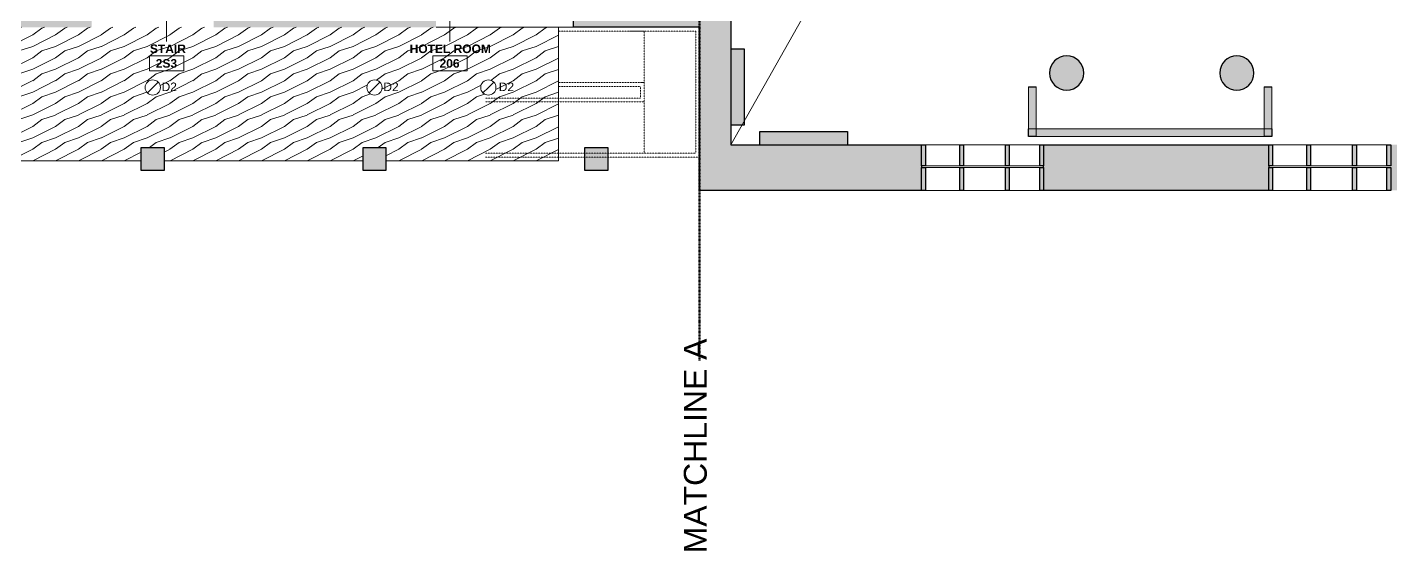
# Model space of a CAD drawing. Header units: inches. Extents: x -1176 to 1507, y -2527 to 978.
# Drawn here: x -351 to 364, y -190 to 84 of the extents above; entities that cross this region are included whole.
import ezdxf

# ---------------------------------------------------------------- set-up
doc = ezdxf.new("R2010")
doc.units = ezdxf.units.IN
doc.header["$MEASUREMENT"] = 0
doc.linetypes.add('Dash', pattern=[0.25, 0.125, -0.125])
doc.linetypes.add('Overhead 1_16_', pattern=[0.101562, 0.0625, -0.039062])
for name, color, linetype, lineweight in [('A-ANNO-MATC', 214, 'Dash', 140), ('A-AREA-IDEN', 2, 'Continuous', 9), ('A-CLNG', 13, 'Continuous', 18), ('A-CLNG-PATT', 13, 'Continuous', 18), ('A-COLS', 52, 'Continuous', 18), ('A-DETL', 90, 'Continuous', 9), ('A-GLAZ', 151, 'Continuous', 18), ('A-WALL', 113, 'Continuous', 18), ('A-WALL-PATT', 111, 'Continuous', 18), ('E-LITE-EQPM', 33, 'Continuous', 9), ('E-LITE-EQPM-IDEN', 33, 'Continuous', 9), ('G-ANNO-TEXT', 231, 'Continuous', 9), ('S-COLS', 52, 'Continuous', 18), ('S-STRS-MBND', 31, 'Continuous', 18)]:
    doc.layers.add(name, color=color, linetype=linetype, lineweight=lineweight)
doc.styles.add('Arial', font='arial.ttf', dxfattribs={"height": 4.5})
doc.styles.add('Swis721 Lt BT_1', font='swissl.ttf', dxfattribs={"height": 12})
doc.styles.add('Swis721 Lt BT_B', font='', dxfattribs={"height": 4.5})
doc.styles.get('Swis721 Lt BT_B').set_extended_font_data('Swis721 Lt BT', bold=True)

# ---------------------------------------------------------------- blocks, each defined once
blk = doc.blocks.new('Concrete-Round-Column - 18_-5510990-2nd Floor RCP')
at = {"layer": 'S-COLS', "lineweight": 9}
blk.add_hatch(color=7, dxfattribs=at).paths.add_polyline_path([(0, -9), (2, -8.77), (3.9, -8.11), (5.61, -7.04), (7.04, -5.61), (8.11, -3.9), (8.77, -2), (9, 0), (8.77, 2), (8.11, 3.9), (7.04, 5.61), (5.61, 7.04), (3.9, 8.11), (2, 8.77), (0, 9), (-2, 8.77), (-3.9, 8.11), (-5.61, 7.04), (-7.04, 5.61), (-8.11, 3.9), (-8.77, 2), (-9, 0), (-8.77, -2), (-8.11, -3.9), (-7.04, -5.61), (-5.61, -7.04), (-3.9, -8.11), (-2, -8.77)], flags=0)
at = {"layer": 'S-COLS', "color": 8, "lineweight": 30}
for start, end in [(0, 180), (180, 0)]:
    blk.add_arc((0, 0), 9, start, end, dxfattribs=at)
blk = doc.blocks.new('Chapel Windows - Chapel Windows-5456359-2nd Floor RCP')
at = {"layer": 'A-GLAZ'}
h = blk.add_hatch(color=250, dxfattribs=at)
h.paths.add_polyline_path([(30, -12), (32, -12), (32, -1), (30, -1)], flags=0)
h.paths.add_polyline_path([(10, -12), (12, -12), (12, -1), (10, -1), (10, -6.52)], flags=0)
h.paths.add_polyline_path([(-14, -12), (-12, -12), (-12, -1), (-14, -1), (-14, -6.52)], flags=0)
h.paths.add_polyline_path([(-32, -12), (-30, -12), (-30, -1), (-32, -1)], flags=0)
h.paths.add_polyline_path([(32, 0), (32, 12), (30, 12), (30, 0)], flags=0)
h.paths.add_polyline_path([(10.8, 0), (12, 0), (12, 12), (10, 12), (10, 0)], flags=0)
h.paths.add_polyline_path([(-12.52, 0), (-12, 0), (-12, 12), (-14, 12), (-14, 0)], flags=0)
h.paths.add_polyline_path([(-30, 0), (-30, 12), (-32, 12), (-32, 0)], flags=0)
at = {"layer": 'A-GLAZ', "color": 8, "lineweight": 30}
for p, q in [((-32, 12), (-30, 12)), ((-32, 0), (-32, 12)), ((-30, 12), (-30, 0)), ((-14, 12), (-12, 12)), ((-14, 0), (-14, 12)), ((-12, 12), (-12, 0)), ((10, 12), (12, 12)), ((10, 0), (10, 12)), ((12, 12), (12, 0)), ((30, 12), (32, 12)), ((30, 0), (30, 12)), ((32, 12), (32, 0)), ((-30, 0), (-32, 0)), ((-12, 0), (-14, 0)), ((12, 0), (10, 0)), ((32, 0), (30, 0)), ((-32, -12), (-32, -1)), ((-32, -1), (-30, -1)), ((-30, -1), (-30, -12)), ((-14, -12), (-14, -1)), ((-14, -1), (-12, -1)), ((-12, -1), (-12, -12)), ((10, -12), (10, -1)), ((10, -1), (12, -1)), ((12, -1), (12, -12)), ((30, -12), (30, -1)), ((30, -1), (32, -1)), ((32, -1), (32, -12)), ((-30, -12), (-32, -12)), ((-12, -12), (-14, -12)), ((12, -12), (10, -12)), ((32, -12), (30, -12))]:
    blk.add_line(p, q, dxfattribs=at)
at = {"layer": 'A-GLAZ'}
for p, q in [((-14, 12), (-30, 12)), ((30, 12), (12, 12)), ((-14, 0), (-30, 0)), ((30, 0), (12, 0)), ((-30, -1), (-14, -1)), ((12, -1), (30, -1)), ((-30, -12), (-14, -12)), ((12, -12), (30, -12))]:
    blk.add_line(p, q, dxfattribs=at)
at = {"layer": 'A-GLAZ', "flags": 128}
for points in [[(10, 12), (9.76, 12), (9.05, 12), (7.9, 12), (6.36, 12), (4.5, 12), (2.4, 12), (0.15, 12), (-2.15, 12), (-4.4, 12), (-6.5, 12), (-8.36, 12), (-9.9, 12), (-11.05, 12), (-11.76, 12), (-12, 12)], [(10, 0), (9.76, 0), (9.05, 0), (7.9, 0), (6.36, 0), (4.5, 0), (2.4, 0), (0.15, 0), (-2.15, 0), (-4.4, 0), (-6.5, 0), (-8.36, 0), (-9.9, 0), (-11.05, 0), (-11.76, 0), (-12, 0)], [(-12, -1), (-11.76, -1), (-11.05, -1), (-9.9, -1), (-8.36, -1), (-6.5, -1), (-4.4, -1), (-2.15, -1), (0.15, -1), (2.4, -1), (4.5, -1), (6.36, -1), (7.9, -1), (9.05, -1), (9.76, -1), (10, -1)], [(-12, -12), (-11.76, -12), (-11.05, -12), (-9.9, -12), (-8.36, -12), (-6.5, -12), (-4.4, -12), (-2.15, -12), (0.15, -12), (2.4, -12), (4.5, -12), (6.36, -12), (7.9, -12), (9.05, -12), (9.76, -12), (10, -12)]]:
    blk.add_lwpolyline(points, dxfattribs=at)
blk = doc.blocks.new('L-Recessed Circular - Downlight - 8_ - OUTDOOR-8523709-2nd Floor RCP')
at = {"layer": 'E-LITE-EQPM'}
for q in [(-2.83, -2.83), (2.83, 2.83)]:
    blk.add_line((0, 0), q, dxfattribs=at)
for start, end in [(360, 180), (180, 360)]:
    blk.add_arc((0, 0), 4, start, end, dxfattribs=at)
blk = doc.blocks.new('Room Tag - Room Name and Number-3379422-2nd Floor RCP')
at = {"layer": 'A-AREA-IDEN'}
for p, q in [((-0.188, -0.164), (-0.188, -0.002)), ((-0.188, -0.002), (0.187, -0.002)), ((0.187, -0.002), (-0.188, -0.002)), ((-0.188, -0.002), (-0.188, -0.164)), ((0.187, -0.002), (0.187, -0.164)), ((0.187, -0.164), (0.187, -0.002)), ((0.187, -0.164), (-0.188, -0.164)), ((-0.188, -0.164), (0.187, -0.164))]:
    blk.add_line(p, q, dxfattribs=at)

msp = doc.modelspace()

# ---------------------------------------------------------------- hatches: boundary and pattern name
at = {"layer": 'A-CLNG-PATT'}
h = msp.add_hatch(dxfattribs=at)
h.set_pattern_fill('FP_3', color=256, style=0, pattern_type=2)
h.set_pattern_definition([(216.87, (4.8, 12), (35.999957, 24.000064), [6, -54]), (206.565, (12, 8.4), (-12.000093, -12.00052), [13.416, -13.416]), (198.435, (12, 2.4), (-23.99978, -12.000233), [7.589, -30.358])])
h.paths.add_polyline_path([(-72.22, 14.32), (-72.22, 84.47), (-570.07, 84.47), (-570.07, 44.47), (-563.07, 44.47), (-563.07, 14.32), (-523.65, 14.32), (-523.65, 21.25), (-511.65, 21.25), (-511.65, 14.32), (-407.34, 14.32), (-407.34, 21.32), (-395.34, 21.32), (-395.34, 14.32), (-291.02, 14.32), (-291.02, 21.32), (-279.02, 21.32), (-279.02, 14.32), (-174.7, 14.32), (-174.7, 21.32), (-162.7, 21.32), (-162.7, 14.32), (-107.14, 14.32)], flags=0)
h.paths.add_polyline_path([(-109, 48.86), (-110.04, 49), (-111, 49.4), (-111.83, 50.03), (-112.47, 50.86), (-112.87, 51.83), (-113, 52.86), (-112.87, 53.9), (-112.47, 54.86), (-111.83, 55.69), (-111, 56.33), (-110.04, 56.72), (-109, 56.86), (-107.97, 56.72), (-107, 56.33), (-106.18, 55.69), (-105.54, 54.86), (-105.14, 53.9), (-105, 52.86), (-105.14, 51.83), (-105.54, 50.86), (-106.18, 50.03), (-107, 49.4), (-107.97, 49)], flags=0)
h.paths.add_polyline_path([(-517.57, 48.86), (-518.61, 49), (-519.57, 49.4), (-520.4, 50.03), (-521.03, 50.86), (-521.43, 51.83), (-521.57, 52.86), (-521.43, 53.9), (-521.03, 54.86), (-520.4, 55.69), (-519.57, 56.33), (-518.61, 56.72), (-517.57, 56.86), (-516.53, 56.72), (-515.57, 56.33), (-514.74, 55.69), (-514.11, 54.86), (-513.71, 53.9), (-513.57, 52.86), (-513.71, 51.83), (-514.11, 50.86), (-514.74, 50.03), (-515.57, 49.4), (-516.53, 49)], flags=0)
h.paths.add_polyline_path([(-401.32, 48.86), (-402.36, 49), (-403.32, 49.4), (-404.15, 50.03), (-404.78, 50.86), (-405.18, 51.83), (-405.32, 52.86), (-405.18, 53.9), (-404.78, 54.86), (-404.15, 55.69), (-403.32, 56.33), (-402.36, 56.72), (-401.32, 56.86), (-400.28, 56.72), (-399.32, 56.33), (-398.49, 55.69), (-397.86, 54.86), (-397.46, 53.9), (-397.32, 52.86), (-397.46, 51.83), (-397.86, 50.86), (-398.49, 50.03), (-399.32, 49.4), (-400.28, 49)], flags=0)
h.paths.add_polyline_path([(-285, 48.86), (-286.04, 49), (-287, 49.4), (-287.83, 50.03), (-288.47, 50.86), (-288.87, 51.83), (-289, 52.86), (-288.87, 53.9), (-288.47, 54.86), (-287.83, 55.69), (-287, 56.33), (-286.04, 56.72), (-285, 56.86), (-283.97, 56.72), (-283, 56.33), (-282.17, 55.69), (-281.54, 54.86), (-281.14, 53.9), (-281, 52.86), (-281.14, 51.83), (-281.54, 50.86), (-282.17, 50.03), (-283, 49.4), (-283.97, 49)], flags=0)
h.paths.add_polyline_path([(-168.7, 48.86), (-169.74, 49), (-170.7, 49.4), (-171.53, 50.03), (-172.17, 50.86), (-172.57, 51.83), (-172.7, 52.86), (-172.57, 53.9), (-172.17, 54.86), (-171.53, 55.69), (-170.7, 56.33), (-169.74, 56.72), (-168.7, 56.86), (-167.67, 56.72), (-166.7, 56.33), (-165.87, 55.69), (-165.24, 54.86), (-164.84, 53.9), (-164.7, 52.86), (-164.84, 51.83), (-165.24, 50.86), (-165.87, 50.03), (-166.7, 49.4), (-167.67, 49)], flags=0)
at = {"layer": 'A-COLS'}
for points in [[(-279.02, 9.32), (-279.02, 21.32), (-291.02, 21.32), (-291.02, 9.32)], [(-162.7, 9.32), (-162.7, 21.32), (-174.7, 21.32), (-174.7, 9.32)], [(-46.38, 9.32), (-46.38, 21.32), (-58.38, 21.32), (-58.38, 9.32)]]:
    msp.add_hatch(color=250, dxfattribs=at).paths.add_polyline_path(points, flags=0)
at = {"layer": 'A-WALL-PATT', "lineweight": 9}
h = msp.add_hatch(color=7, dxfattribs=at)
h.paths.add_polyline_path([(1.72, -1.17), (18.22, -1.17), (18.22, 501.68), (1.72, 501.68), (1.72, 62.35)], flags=0)
h.paths.add_polyline_path([(1.72, 535.68), (18.22, 535.68), (18.22, 814.52), (1.72, 814.52), (1.72, 543.68)], flags=0)
h = msp.add_hatch(color=7, dxfattribs=at)
h.paths.add_polyline_path([(1.72, 84.47), (1.72, 106.47), (-64.38, 106.47), (-64.38, 84.47), (-13.87, 84.47)], flags=0)
h.paths.add_polyline_path([(-136.38, 84.47), (-136.38, 106.47), (-253.07, 106.47), (-253.07, 96.47), (-317.07, 96.47), (-317.07, 106.47), (-421.98, 106.47), (-421.98, 84.47), (-317.07, 84.47), (-317.07, 95.47), (-253.07, 95.47), (-253.07, 84.47), (-200.41, 84.47)], flags=0)
h.paths.add_polyline_path([(-526.86, 84.47), (-493.47, 84.47), (-493.47, 106.47), (-570.07, 106.47), (-570.07, 84.47)], flags=0)
for points in [[(25.22, 33.17), (25.22, 73.17), (18.22, 73.17), (18.22, 33.17)], [(178.31, 31.11), (178.31, 53.28), (174.31, 53.28), (174.31, 31.11)], [(301.84, 31.11), (301.84, 53.28), (297.84, 53.28), (297.84, 31.11)], [(79.44, 22.83), (79.44, 29.83), (33.44, 29.83), (33.44, 22.83), (79.4, 22.83)], [(301.84, 27.11), (301.84, 31.11), (174.31, 31.11), (174.31, 27.11), (297.84, 27.11)]]:
    msp.add_hatch(color=7, dxfattribs=at).paths.add_polyline_path(points, flags=0)
h = msp.add_hatch(color=7, dxfattribs=at)
h.paths.add_polyline_path([(464.28, -1.17), (464.28, 22.83), (364.28, 22.83), (364.28, -1.17), (452.49, -1.17)], flags=0)
h.paths.add_polyline_path([(300.28, -1.17), (300.28, 22.83), (182.22, 22.83), (182.22, -1.17), (265.95, -1.17)], flags=0)
h.paths.add_polyline_path([(118.22, -1.17), (118.22, 22.83), (18.22, 22.83), (18.22, -1.17), (79.4, -1.17)], flags=0)

# ---------------------------------------------------------------- linework, layer by layer
at = {"layer": 'A-ANNO-MATC'}
msp.add_line((1.72, 857.52), (1.72, -90.48), dxfattribs=at)
at = {"layer": 'A-AREA-IDEN'}
for p, q in [((-277.75, 113.38), (-277.75, 77.04)), ((-129.13, 114.41), (-129.13, 77.04))]:
    msp.add_line(p, q, dxfattribs=at)
at = {"layer": 'A-CLNG'}
for p, q in [((-72.22, 84.47), (-72.22, 14.32)), ((-291.02, 14.32), (-395.34, 14.32)), ((-174.7, 14.32), (-279.02, 14.32)), ((-72.22, 14.32), (-162.7, 14.32))]:
    msp.add_line(p, q, dxfattribs=at)
for centre, start, end in [((-285, 52.86), 0, 180), ((-285, 52.86), 180, 360), ((-168.7, 52.86), 0, 180), ((-168.7, 52.86), 180, 360), ((-109, 52.86), 0, 180), ((-109, 52.86), 180, 360)]:
    msp.add_arc(centre, 4, start, end, dxfattribs=at)
at = {"layer": 'A-COLS', "color": 8, "lineweight": 30}
for p, q in [((-291.02, 9.32), (-291.02, 21.32)), ((-291.02, 21.32), (-279.02, 21.32)), ((-279.02, 21.32), (-279.02, 9.32)), ((-174.7, 9.32), (-174.7, 21.32)), ((-174.7, 21.32), (-162.7, 21.32)), ((-162.7, 21.32), (-162.7, 9.32)), ((-58.38, 9.32), (-58.38, 21.32)), ((-58.38, 21.32), (-46.38, 21.32)), ((-46.38, 21.32), (-46.38, 9.32)), ((-279.02, 9.32), (-291.02, 9.32)), ((-162.7, 9.32), (-174.7, 9.32)), ((-46.38, 9.32), (-58.38, 9.32))]:
    msp.add_line(p, q, dxfattribs=at)
at = {"layer": 'A-DETL', "lineweight": 18}
msp.add_line((18.22, 22.83), (464.28, 814.88), dxfattribs=at)
at = {"layer": 'A-WALL', "color": 8, "lineweight": 30}
for p, q in [((18.22, 501.68), (18.22, 22.83)), ((-64.38, 84.47), (-64.38, 106.47)), ((1.72, 84.47), (-64.38, 84.47)), ((1.72, -1.17), (1.72, 84.47)), ((18.22, 73.17), (25.22, 73.17)), ((25.22, 73.17), (25.22, 33.17)), ((174.31, 53.28), (178.31, 53.28)), ((297.84, 53.28), (301.84, 53.28)), ((25.22, 33.17), (18.22, 33.17)), ((33.44, 29.83), (79.44, 29.83)), ((33.44, 22.83), (33.44, 29.83)), ((79.44, 29.83), (79.44, 22.83)), ((174.31, 27.11), (174.31, 31.11)), ((301.84, 31.11), (301.84, 27.11)), ((18.22, 22.83), (118.22, 22.83)), ((178.31, 27.11), (174.31, 27.11)), ((182.22, 22.83), (300.28, 22.83)), ((301.84, 27.11), (297.84, 27.11)), ((118.22, 11.83), (118.22, 10.83)), ((182.22, 10.83), (182.22, 11.83)), ((300.28, 11.83), (300.28, 10.83)), ((118.22, -1.17), (1.72, -1.17)), ((300.28, -1.17), (182.22, -1.17))]:
    msp.add_line(p, q, dxfattribs=at)
at = {"layer": 'A-WALL', "lineweight": 9}
for p, q in [((-136.38, 84.47), (-64.38, 84.47)), ((178.31, 27.11), (178.31, 31.11)), ((297.84, 31.11), (297.84, 27.11))]:
    msp.add_line(p, q, dxfattribs=at)
at = {"layer": 'A-WALL', "color": 55}
for p, q in [((174.31, 31.11), (174.31, 53.28)), ((178.31, 53.28), (178.31, 31.11)), ((297.84, 31.11), (297.84, 53.28)), ((301.84, 53.28), (301.84, 31.11))]:
    msp.add_line(p, q, dxfattribs=at)
at = {"layer": 'A-WALL'}
for p, q in [((174.31, 31.11), (301.84, 31.11)), ((297.84, 27.11), (178.31, 27.11))]:
    msp.add_line(p, q, dxfattribs=at)
at = {"layer": 'S-STRS-MBND', "linetype": 'Overhead 1_16_', "lineweight": 9}
for p, q in [((-72.22, 84.47), (-72.22, 82.47)), ((-72.22, 84.47), (-35.04, 84.47)), ((-72.22, 82.47), (-35.04, 82.47)), ((-72.22, 82.47), (-72.22, 55.47)), ((1.78, 84.47), (-35.04, 84.47)), ((-0.22, 82.47), (-35.04, 82.47)), ((-35.04, 82.47), (-27.22, 82.47)), ((-27.22, 82.47), (-27.22, 55.47)), ((-0.22, 18.32), (-0.22, 82.47)), ((1.78, 16.32), (1.78, 84.47)), ((-72.22, 55.47), (-72.22, 53.47)), ((-72.22, 55.47), (-29.22, 55.47)), ((-72.22, 53.47), (-29.22, 53.47)), ((-27.22, 55.47), (-29.22, 55.47)), ((-29.22, 55.47), (-27.22, 55.47)), ((-29.22, 53.47), (-29.22, 47.32)), ((-27.22, 55.47), (-27.22, 47.32)), ((-29.22, 47.32), (-110.42, 47.32)), ((-27.22, 45.32), (-110.42, 45.32)), ((-27.22, 45.32), (-27.22, 47.32)), ((-27.22, 18.32), (-27.22, 45.32)), ((-19.4, 18.32), (-110.42, 18.32)), ((-19.4, 16.32), (-110.42, 16.32)), ((-19.4, 18.32), (-0.22, 18.32)), ((-19.4, 16.32), (1.78, 16.32))]:
    msp.add_line(p, q, dxfattribs=at)

# ---------------------------------------------------------------- block references
at = {"layer": 'A-AREA-IDEN', "xscale": 47.99999999999997, "yscale": 47.99999999999997, "zscale": 47.99999999999997}
for p in [(-277.73, 69.56), (-129.14, 69.56)]:
    msp.add_blockref('Room Tag - Room Name and Number-3379422-2nd Floor RCP', p, dxfattribs=at)
at = {"layer": 'A-GLAZ', "rotation": 180}
for p in [(150.22, 10.83), (332.28, 10.83)]:
    msp.add_blockref('Chapel Windows - Chapel Windows-5456359-2nd Floor RCP', p, dxfattribs=at)
at = {"layer": 'E-LITE-EQPM'}
for p in [(-285, 52.86), (-168.7, 52.86), (-109, 52.86)]:
    msp.add_blockref('L-Recessed Circular - Downlight - 8_ - OUTDOOR-8523709-2nd Floor RCP', p, dxfattribs=at)
at = {"layer": 'S-COLS', "lineweight": 9}
for p in [(194.35, 60.46), (283.56, 60.46)]:
    msp.add_blockref('Concrete-Round-Column - 18_-5510990-2nd Floor RCP', p, dxfattribs=at)

# ---------------------------------------------------------------- texts
at = {"layer": 'A-AREA-IDEN', "char_height": 4.5, "attachment_point": 1, "style": 'Swis721 Lt BT_B'}
for s, insert, width in [('STAIR', (-286.47, 75.42), 21.0585), ('HOTEL ROOM', (-150.26, 75.42), 51.0555), ('2S3', (-283.43, 67.76), 13.332), ('206', (-134.59, 67.76), 12.726)]:
    msp.add_mtext(s, dxfattribs=dict(at, insert=insert, width=width))
at = {"layer": 'E-LITE-EQPM-IDEN', "char_height": 4.5, "width": 9.8475, "attachment_point": 1, "style": 'Arial'}
for insert in [(-280.37, 55.45), (-164.06, 55.45), (-103.54, 55.45)]:
    msp.add_mtext('D2', dxfattribs=dict(at, insert=insert))
at = {"layer": 'G-ANNO-TEXT', "color": 7, "insert": (-6.47, -191.57), "char_height": 12, "width": 127.1085, "attachment_point": 1, "rotation": 90, "style": 'Swis721 Lt BT_1'}
msp.add_mtext('MATCHLINE A', dxfattribs=at)

doc.saveas('drawing.dxf')
